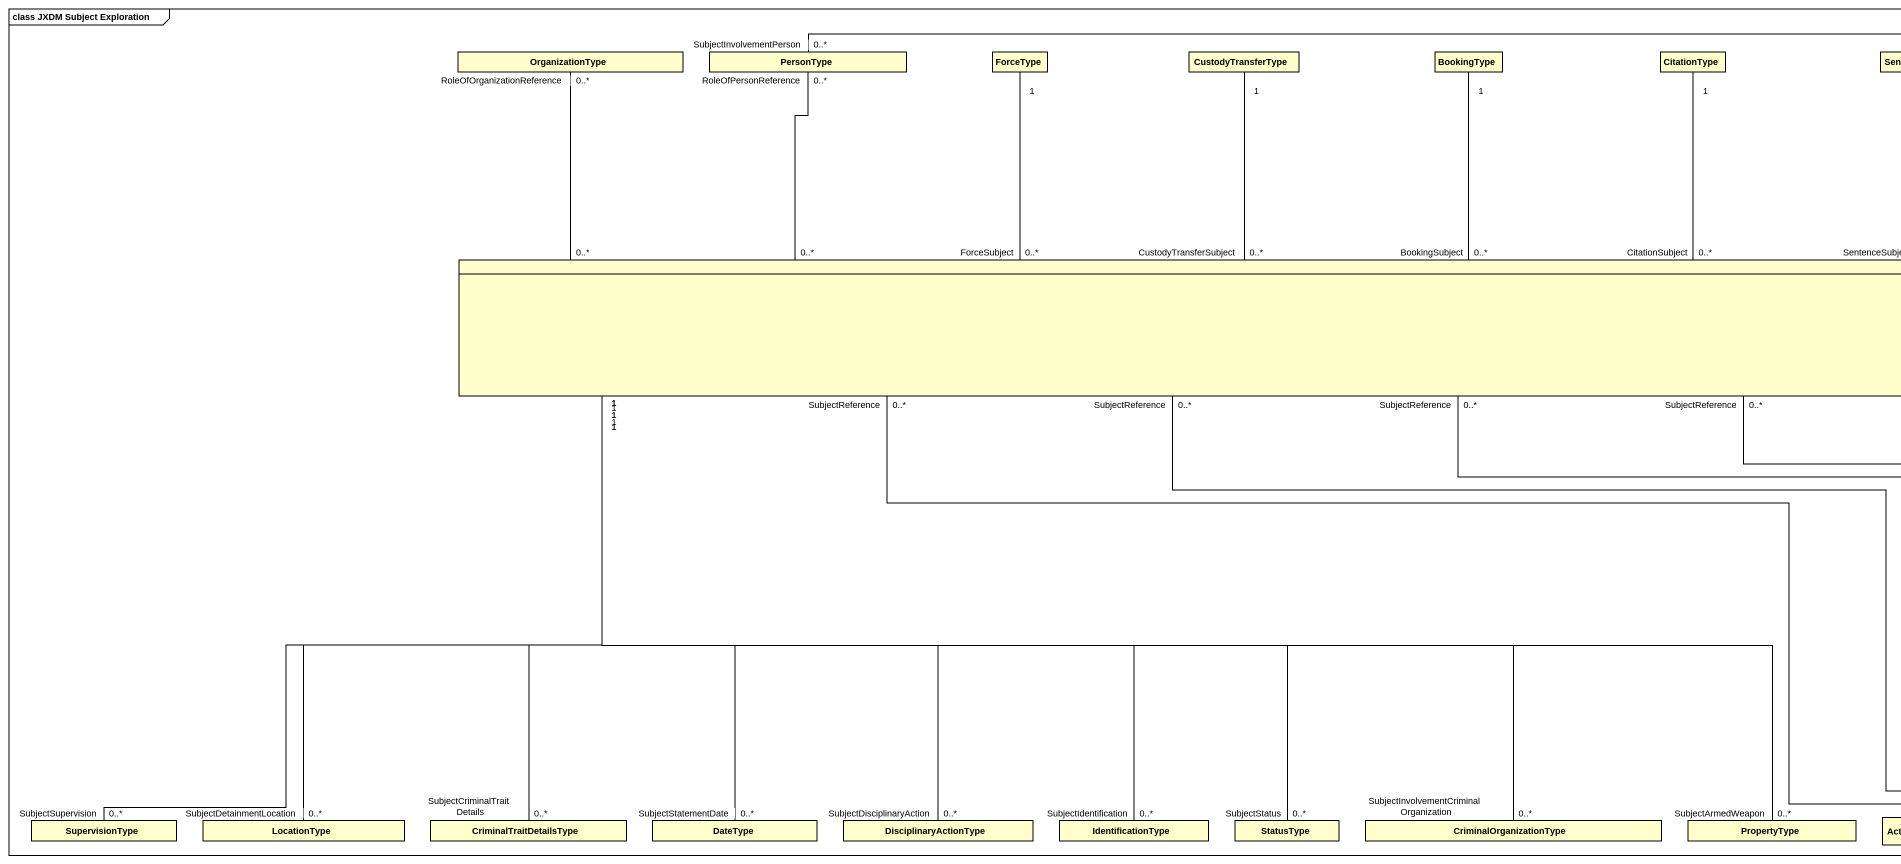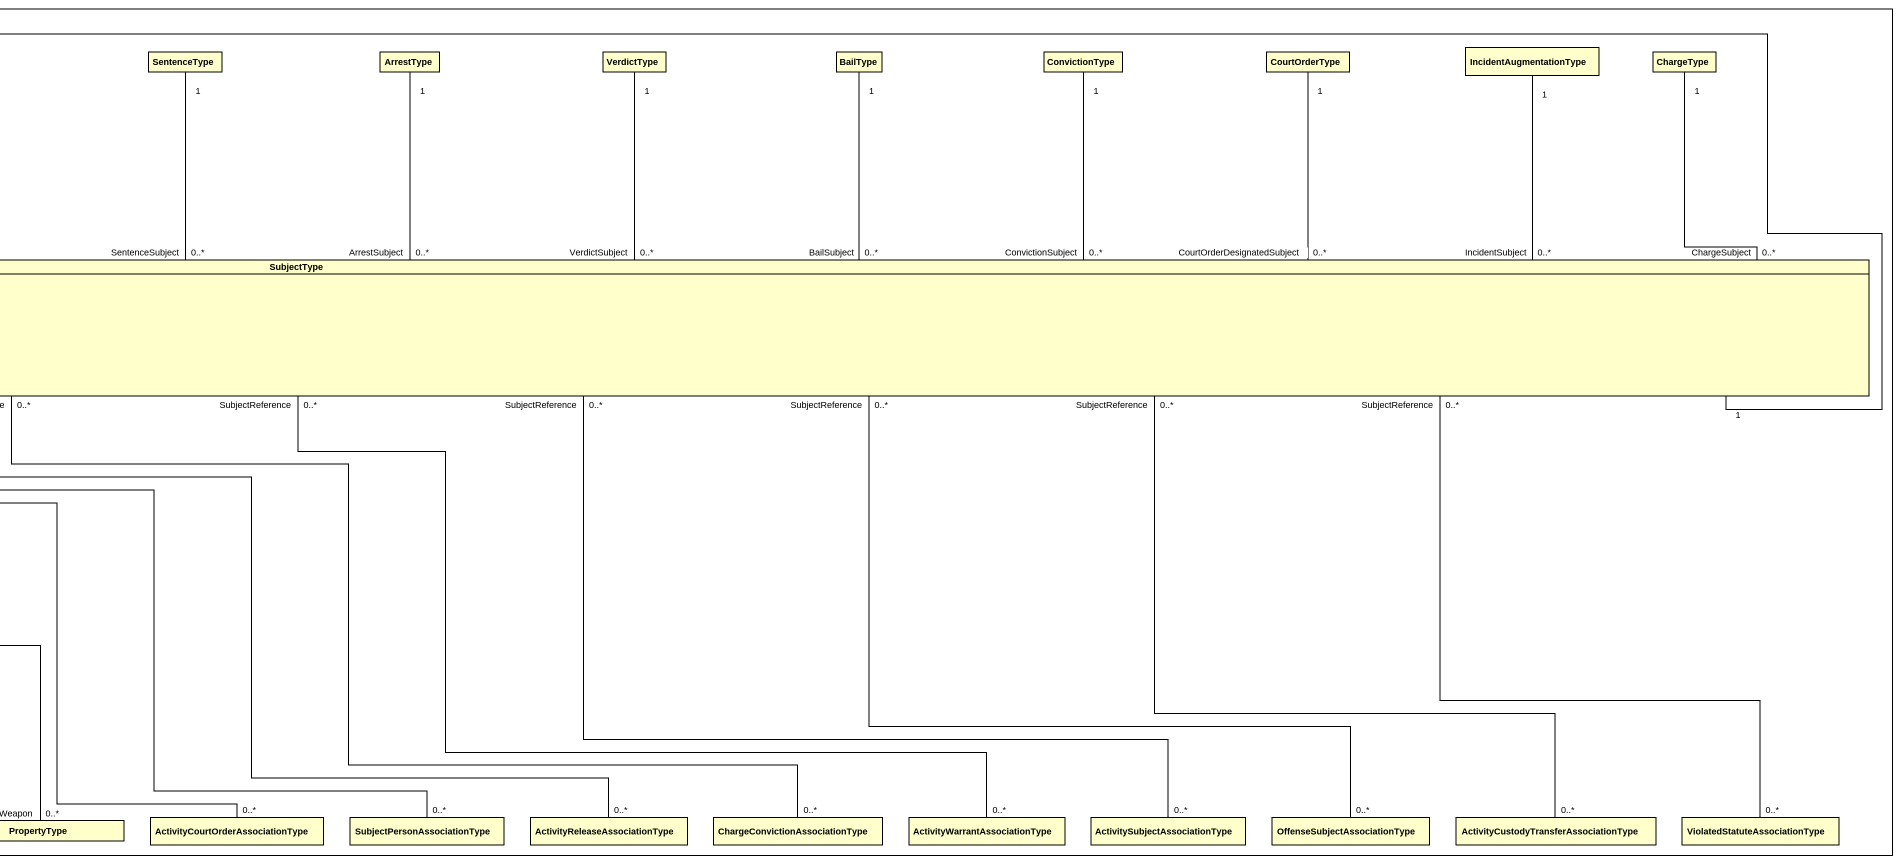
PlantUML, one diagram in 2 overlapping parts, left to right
@startuml
mainframe class JXDM Subject Exploration
hide circle
hide empty members
class OrganizationType
class PersonType
class ForceType
class CustodyTransferType
class BookingType
class CitationType
class SentenceType
class ArrestType
class VerdictType
class BailType
class ConvictionType
class CourtOrderType
class IncidentAugmentationType
class ChargeType
class SubjectType
class "ActivityCourtOrderAssociationType" as ActivityCourtOrderAssociatio
class SubjectPersonAssociationType
class "ActivityReleaseAssociationType" as ActivityReleaseAssociationTy
class "ChargeConvictionAssociationType" as ChargeConvictionAssociationT
class "ActivityWarrantAssociationType" as ActivityWarrantAssociationTy
class "ActivitySubjectAssociationType" as ActivitySubjectAssociationTy
class "OffenseSubjectAssociationType" as OffenseSubjectAssociationTyp
class "ActivityCustodyTransferAssociationType" as ActivityCustodyTransferAssoc
class "ViolatedStatuteAssociationType" as ViolatedStatuteAssociationTy
class SupervisionType
class LocationType
class CriminalTraitDetailsType
class DateType
class DisciplinaryActionType
class IdentificationType
class StatusType
class CriminalOrganizationType
class PropertyType
ForceType "1" -right- "ForceSubject\n0..*" SubjectType
CustodyTransferType "1" -right- "CustodyTransferSubject\n0..*" SubjectType
BookingType "1" -right- "BookingSubject\n0..*" SubjectType
CitationType "1" -- "CitationSubject\n0..*" SubjectType
SentenceType "1" -- "SentenceSubject\n0..*" SubjectType
ArrestType "1" -- "ArrestSubject\n0..*" SubjectType
VerdictType "1" -- "VerdictSubject\n0..*" SubjectType
BailType "1" -left- "BailSubject\n0..*" SubjectType
ConvictionType "1" -left- "ConvictionSubject\n0..*" SubjectType
CourtOrderType "1" -left- "CourtOrderDesignatedSubject\n0..*" SubjectType
IncidentAugmentationType "1" -left- "IncidentSubject\n0..*" SubjectType
ChargeType "1" -left- "ChargeSubject\n0..*" SubjectType
SubjectType "0..*" -left- "RoleOfOrganizationReference\n0..*" OrganizationType
SubjectType "1" -left- "SubjectInvolvementPerson\n0..*" PersonType
SubjectType "0..*" -left- "RoleOfPersonReference\n0..*" PersonType
SubjectType "1" -left- "SubjectSupervision\n0..*" SupervisionType
SubjectType "1" -left- "SubjectDetainmentLocation\n0..*" LocationType
SubjectType "1" -left- "SubjectCriminalTraitDetails\n0..*" CriminalTraitDetailsType
SubjectType "1" -left- "SubjectStatementDate\n0..*" DateType
SubjectType "1" -left- "SubjectDisciplinaryAction\n0..*" DisciplinaryActionType
SubjectType "1" -left- "SubjectIdentification\n0..*" IdentificationType
SubjectType "1" -- "SubjectStatus\n0..*" StatusType
SubjectType "1" -- "SubjectInvolvementCriminalOrganization\n0..*" CriminalOrganizationType
SubjectType "1" -- "SubjectArmedWeapon\n0..*" PropertyType
ActivityCourtOrderAssociatio "0..*" -up- "SubjectReference\n0..*" SubjectType
SubjectPersonAssociationType "0..*" -up- "SubjectReference\n0..*" SubjectType
ActivityReleaseAssociationTy "0..*" -up- "SubjectReference\n0..*" SubjectType
ChargeConvictionAssociationT "0..*" -up- "SubjectReference\n0..*" SubjectType
ActivityWarrantAssociationTy "0..*" -up- "SubjectReference\n0..*" SubjectType
ActivitySubjectAssociationTy "0..*" -left- "SubjectReference\n0..*" SubjectType
OffenseSubjectAssociationTyp "0..*" -left- "SubjectReference\n0..*" SubjectType
ActivityCustodyTransferAssoc "0..*" -left- "SubjectReference\n0..*" SubjectType
ViolatedStatuteAssociationTy "0..*" -left- "SubjectReference\n0..*" SubjectType
@enduml
